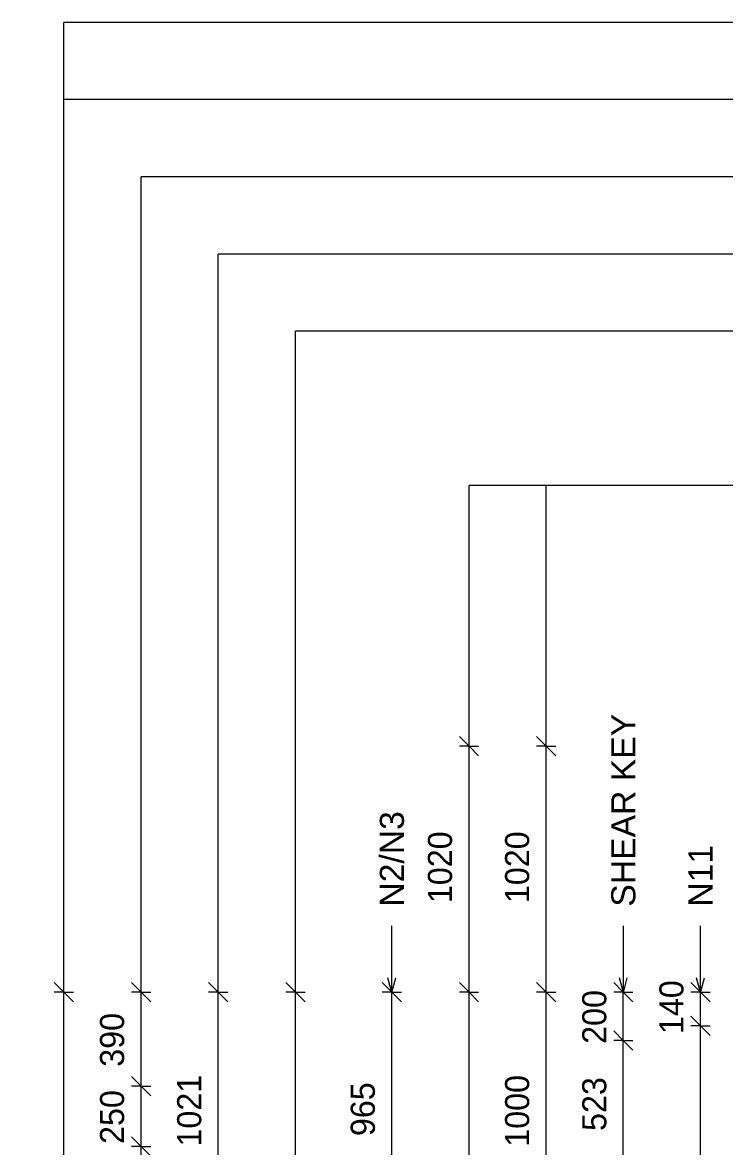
# Model space of a CAD drawing. Header units: millimetres. Extents: x -15811 to -4021, y -2230 to 7892.
# Drawn here: x -15811 to -12899, y 3060 to 7720 of the extents above; entities that cross this region are included whole.
import ezdxf

# ---------------------------------------------------------------- set-up
doc = ezdxf.new("R2010")
doc.units = ezdxf.units.MM
for name, color, linetype, lineweight in [('A-ANNO-DIMS', 211, 'Continuous', 9), ('A-ANNO-DIMS-40', 211, 'Continuous', 9), ('A-DETL-MBND', 5, 'Continuous', 18), ('G-ANNO-TEXT', 231, 'Continuous', 9)]:
    doc.layers.add(name, color=color, linetype=linetype, lineweight=lineweight)
doc.styles.add('Arial_1', font='arial.ttf', dxfattribs={"height": 100})
doc.styles.add('Nirmala UI Semilight', font='NirmalaS.ttf', dxfattribs={"height": 100})
doc.dimstyles.new('Arrow_Filled_-_2_5_NI_UI', dxfattribs={"dimscale": 304.8, "dimtxt": 104.736395, "dimasz": 0.262467, "dimexe": 0.131234, "dimexo": 0.0625, "dimgap": 0.131234, "dimtad": 1, "dimdec": 0, "dimzin": 0, "dimdsep": 46, "dimtxsty": 'Nirmala UI Semilight', "dimblk1": 'OBLIQUE', "dimblk2": 'OBLIQUE', "dimsah": 1, "dimcen": 0.09, "dimazin": 0, "dimtfac": 1, "dimtdec": 4, "dimtix": 1, "dimtmove": 0, "dimatfit": 3, "dimfxl": 0.131234, "dimfxlon": 1, "dimtvp": 1, "dimtolj": 1, "dimtzin": 0, "dimarcsym": 2})

# ---------------------------------------------------------------- blocks, each defined once
blk = doc.blocks.new('DIMBLOCK10-Elevation Front')
at = {"layer": 'A-ANNO-DIMS-40'}
for p, q in [((-12999, 3560), (-13039, 3600)), ((-12999, 3560), (-13039, 3560)), ((-12999, -1295), (-12999, 3560)), ((-12999, 3560), (-12959, 3520)), ((-12999, 3560), (-12959, 3560)), ((-12999, -1295), (-13039, -1255)), ((-12999, -1295), (-13039, -1295)), ((-12999, -1295), (-12959, -1335)), ((-12999, -1295), (-12959, -1295))]:
    blk.add_line(p, q, dxfattribs=at)
at = {"layer": 'A-ANNO-DIMS-40', "color": 0, "insert": (-13169.5, 639.3), "char_height": 100, "width": 1183.712, "attachment_point": 1, "rotation": 90, "line_spacing_factor": 1.142579, "style": 'Nirmala UI Semilight'}
blk.add_mtext('T8@200mmC/C', dxfattribs=at)
blk = doc.blocks.new('_Oblique')
at = {"color": 0, "linetype": 'ByBlock', "lineweight": -2}
blk.add_line((-0.5, -0.5), (0.5, 0.5), dxfattribs=at)
blk = doc.blocks.new('DIMBLOCK11-Elevation Front')
at = {"layer": 'A-ANNO-DIMS-40'}
for p, q in [((-12999, 3700), (-13039, 3740)), ((-12999, 3700), (-13039, 3700)), ((-12999, 3560), (-12999, 3700)), ((-12999, 3700), (-12959, 3660)), ((-12999, 3700), (-12959, 3700)), ((-12999, 3560), (-13039, 3600)), ((-12999, 3560), (-13039, 3560)), ((-12999, 3560), (-12959, 3520)), ((-12999, 3560), (-12959, 3560))]:
    blk.add_line(p, q, dxfattribs=at)
at = {"layer": 'A-ANNO-DIMS-40', "color": 0, "insert": (-13169.5, 3526.2), "char_height": 100, "width": 249.082, "attachment_point": 1, "rotation": 90, "line_spacing_factor": 1.142579, "style": 'Nirmala UI Semilight'}
blk.add_mtext('140', dxfattribs=at)
blk = doc.blocks.new('DIMBLOCK20-Elevation Front')
at = {"layer": 'A-ANNO-DIMS-40'}
for p, q in [((-13319, 3500), (-13359, 3540)), ((-13319, 3500), (-13359, 3500)), ((-13319, 2977.5), (-13319, 3500)), ((-13319, 3500), (-13279, 3460)), ((-13319, 3500), (-13279, 3500)), ((-13319, 2977.5), (-13359, 3017.5)), ((-13319, 2977.5), (-13359, 2977.5)), ((-13319, 2977.5), (-13279, 2937.5)), ((-13319, 2977.5), (-13279, 2977.5))]:
    blk.add_line(p, q, dxfattribs=at)
at = {"layer": 'A-ANNO-DIMS-40', "color": 0, "insert": (-13489.5, 3124.5), "char_height": 100, "width": 274.219, "attachment_point": 1, "rotation": 90, "line_spacing_factor": 1.142579, "style": 'Nirmala UI Semilight'}
blk.add_mtext('523', dxfattribs=at)
blk = doc.blocks.new('DIMBLOCK21-Elevation Front')
at = {"layer": 'A-ANNO-DIMS-40'}
for p, q in [((-13319, 3700), (-13359, 3740)), ((-13319, 3700), (-13359, 3700)), ((-13319, 3500), (-13319, 3700)), ((-13319, 3700), (-13279, 3660)), ((-13319, 3700), (-13279, 3700)), ((-13319, 3500), (-13359, 3540)), ((-13319, 3500), (-13359, 3500)), ((-13319, 3500), (-13279, 3460)), ((-13319, 3500), (-13279, 3500))]:
    blk.add_line(p, q, dxfattribs=at)
at = {"layer": 'A-ANNO-DIMS-40', "color": 0, "insert": (-13489.5, 3485.7), "char_height": 100, "width": 274.219, "attachment_point": 1, "rotation": 90, "line_spacing_factor": 1.142579, "style": 'Nirmala UI Semilight'}
blk.add_mtext('200', dxfattribs=at)
blk = doc.blocks.new('DIMBLOCK23-Elevation Front')
at = {"layer": 'A-ANNO-DIMS-40'}
for p, q in [((-13639, 3700), (-13679, 3740)), ((-13639, 3700), (-13679, 3700)), ((-13639, 2700), (-13639, 3700)), ((-13639, 3700), (-13599, 3660)), ((-13639, 3700), (-13599, 3700)), ((-13639, 2700), (-13679, 2740)), ((-13639, 2700), (-13679, 2700)), ((-13639, 2700), (-13599, 2660)), ((-13639, 2700), (-13599, 2700))]:
    blk.add_line(p, q, dxfattribs=at)
at = {"layer": 'A-ANNO-DIMS-40', "color": 0, "insert": (-13809.5, 3059.1), "char_height": 100, "width": 338.203, "attachment_point": 1, "rotation": 90, "line_spacing_factor": 1.142579, "style": 'Nirmala UI Semilight'}
blk.add_mtext('1000', dxfattribs=at)
blk = doc.blocks.new('DIMBLOCK24-Elevation Front')
at = {"layer": 'A-ANNO-DIMS-40'}
for p, q in [((-13639, 4720), (-13679, 4760)), ((-13639, 4720), (-13679, 4720)), ((-13639, 3700), (-13639, 4720)), ((-13639, 4720), (-13599, 4680)), ((-13639, 4720), (-13599, 4720)), ((-13639, 3700), (-13679, 3740)), ((-13639, 3700), (-13679, 3700)), ((-13639, 3700), (-13599, 3660)), ((-13639, 3700), (-13599, 3700))]:
    blk.add_line(p, q, dxfattribs=at)
at = {"layer": 'A-ANNO-DIMS-40', "color": 0, "insert": (-13809.5, 4069.1), "char_height": 100, "width": 338.203, "attachment_point": 1, "rotation": 90, "line_spacing_factor": 1.142579, "style": 'Nirmala UI Semilight'}
blk.add_mtext('1020', dxfattribs=at)
blk = doc.blocks.new('DIMBLOCK26-Elevation Front')
at = {"layer": 'A-ANNO-DIMS-40'}
for p, q in [((-13959, 3700), (-13999, 3740)), ((-13959, 3700), (-13999, 3700)), ((-13959, -1365), (-13959, 3700)), ((-13959, 3700), (-13919, 3660)), ((-13959, 3700), (-13919, 3700)), ((-13959, -1365), (-13999, -1325)), ((-13959, -1365), (-13999, -1365)), ((-13959, -1365), (-13919, -1405)), ((-13959, -1365), (-13919, -1365))]:
    blk.add_line(p, q, dxfattribs=at)
at = {"layer": 'A-ANNO-DIMS-40', "color": 0, "insert": (-14129.5, 1015.2), "char_height": 100, "width": 365.625, "attachment_point": 1, "rotation": 90, "line_spacing_factor": 1.142579, "style": 'Nirmala UI Semilight'}
blk.add_mtext('5065', dxfattribs=at)
blk = doc.blocks.new('DIMBLOCK27-Elevation Front')
at = {"layer": 'A-ANNO-DIMS-40'}
for p, q in [((-13959, 4720), (-13999, 4760)), ((-13959, 4720), (-13999, 4720)), ((-13959, 3700), (-13959, 4720)), ((-13959, 4720), (-13919, 4680)), ((-13959, 4720), (-13919, 4720)), ((-13959, 3700), (-13999, 3740)), ((-13959, 3700), (-13999, 3700)), ((-13959, 3700), (-13919, 3660)), ((-13959, 3700), (-13919, 3700))]:
    blk.add_line(p, q, dxfattribs=at)
at = {"layer": 'A-ANNO-DIMS-40', "color": 0, "insert": (-14129.5, 4069.1), "char_height": 100, "width": 338.203, "attachment_point": 1, "rotation": 90, "line_spacing_factor": 1.142579, "style": 'Nirmala UI Semilight'}
blk.add_mtext('1020', dxfattribs=at)
blk = doc.blocks.new('DIMBLOCK33-Elevation Front')
at = {"layer": 'A-ANNO-DIMS-40'}
for p, q in [((-14679, 3700), (-14719, 3740)), ((-14679, 3700), (-14719, 3700)), ((-14679, 686.3), (-14679, 3700)), ((-14679, 3700), (-14639, 3660)), ((-14679, 3700), (-14639, 3700)), ((-14679, 686.3), (-14719, 726.3)), ((-14679, 686.3), (-14719, 686.3)), ((-14679, 686.3), (-14639, 646.3)), ((-14679, 686.3), (-14639, 686.3))]:
    blk.add_line(p, q, dxfattribs=at)
at = {"layer": 'A-ANNO-DIMS-40', "color": 0, "insert": (-14849.5, 2051.3), "char_height": 100, "width": 340.488, "attachment_point": 1, "rotation": 90, "line_spacing_factor": 1.142579, "style": 'Nirmala UI Semilight'}
blk.add_mtext('3014', dxfattribs=at)
blk = doc.blocks.new('DIMBLOCK37-Elevation Front')
at = {"layer": 'A-ANNO-DIMS-40'}
for p, q in [((-14999, 3700), (-15039, 3740)), ((-14999, 3700), (-15039, 3700)), ((-14999, 2678.9), (-14999, 3700)), ((-14999, 3700), (-14959, 3660)), ((-14999, 3700), (-14959, 3700)), ((-14999, 2678.9), (-15039, 2718.9)), ((-14999, 2678.9), (-15039, 2678.9)), ((-14999, 2678.9), (-14959, 2638.9)), ((-14999, 2678.9), (-14959, 2678.9))]:
    blk.add_line(p, q, dxfattribs=at)
at = {"layer": 'A-ANNO-DIMS-40', "color": 0, "insert": (-15169.5, 3059.9), "char_height": 100, "width": 310.781, "attachment_point": 1, "rotation": 90, "line_spacing_factor": 1.142579, "style": 'Nirmala UI Semilight'}
blk.add_mtext('1021', dxfattribs=at)
blk = doc.blocks.new('DIMBLOCK42-Elevation Front')
at = {"layer": 'A-ANNO-DIMS-40'}
for p, q in [((-14279, 3700), (-14319, 3740)), ((-14279, 3700), (-14319, 3700)), ((-14279, 2735), (-14279, 3700)), ((-14279, 3700), (-14239, 3660)), ((-14279, 3700), (-14239, 3700)), ((-14279, 2735), (-14319, 2775)), ((-14279, 2735), (-14319, 2735)), ((-14279, 2735), (-14239, 2695)), ((-14279, 2735), (-14239, 2735))]:
    blk.add_line(p, q, dxfattribs=at)
at = {"layer": 'A-ANNO-DIMS-40', "color": 0, "insert": (-14449.5, 3103.2), "char_height": 100, "width": 274.219, "attachment_point": 1, "rotation": 90, "line_spacing_factor": 1.142579, "style": 'Nirmala UI Semilight'}
blk.add_mtext('965', dxfattribs=at)
blk = doc.blocks.new('DIMBLOCK43-Elevation Front')
at = {"layer": 'A-ANNO-DIMS-40'}
for p, q in [((-15319, 3060), (-15359, 3100)), ((-15319, 3060), (-15359, 3060)), ((-15319, -1395), (-15319, 3060)), ((-15319, 3060), (-15279, 3020)), ((-15319, 3060), (-15279, 3060)), ((-15319, -1395), (-15359, -1355)), ((-15319, -1395), (-15359, -1395)), ((-15319, -1395), (-15279, -1435)), ((-15319, -1395), (-15279, -1395))]:
    blk.add_line(p, q, dxfattribs=at)
at = {"layer": 'A-ANNO-DIMS-40', "color": 0, "insert": (-15489.5, 678.3), "char_height": 100, "width": 370.196, "attachment_point": 1, "rotation": 90, "line_spacing_factor": 1.142579, "style": 'Nirmala UI Semilight'}
blk.add_mtext('4455', dxfattribs=at)
blk = doc.blocks.new('DIMBLOCK44-Elevation Front')
at = {"layer": 'A-ANNO-DIMS-40'}
for p, q in [((-15319, 3310), (-15359, 3350)), ((-15319, 3310), (-15359, 3310)), ((-15319, 3060), (-15319, 3310)), ((-15319, 3310), (-15279, 3270)), ((-15319, 3310), (-15279, 3310)), ((-15319, 3060), (-15359, 3100)), ((-15319, 3060), (-15359, 3060)), ((-15319, 3060), (-15279, 3020)), ((-15319, 3060), (-15279, 3060))]:
    blk.add_line(p, q, dxfattribs=at)
at = {"layer": 'A-ANNO-DIMS-40', "color": 0, "insert": (-15489.5, 3070.7), "char_height": 100, "width": 274.219, "attachment_point": 1, "rotation": 90, "line_spacing_factor": 1.142579, "style": 'Nirmala UI Semilight'}
blk.add_mtext('250', dxfattribs=at)
blk = doc.blocks.new('DIMBLOCK45-Elevation Front')
at = {"layer": 'A-ANNO-DIMS-40'}
for p, q in [((-15319, 3700), (-15359, 3740)), ((-15319, 3700), (-15359, 3700)), ((-15319, 3310), (-15319, 3700)), ((-15319, 3700), (-15279, 3660)), ((-15319, 3700), (-15279, 3700)), ((-15319, 3310), (-15359, 3350)), ((-15319, 3310), (-15359, 3310)), ((-15319, 3310), (-15279, 3270)), ((-15319, 3310), (-15279, 3310))]:
    blk.add_line(p, q, dxfattribs=at)
at = {"layer": 'A-ANNO-DIMS-40', "color": 0, "insert": (-15489.5, 3390.7), "char_height": 100, "width": 274.219, "attachment_point": 1, "rotation": 90, "line_spacing_factor": 1.142579, "style": 'Nirmala UI Semilight'}
blk.add_mtext('390', dxfattribs=at)
blk = doc.blocks.new('DIMBLOCK46-Elevation Front')
at = {"layer": 'A-ANNO-DIMS-40'}
for p, q in [((-15639, 3700), (-15679, 3740)), ((-15639, 3700), (-15679, 3700)), ((-15639, -1395), (-15639, 3700)), ((-15639, 3700), (-15599, 3660)), ((-15639, 3700), (-15599, 3700)), ((-15639, -1395), (-15679, -1355)), ((-15639, -1395), (-15679, -1395)), ((-15639, -1395), (-15599, -1435)), ((-15639, -1395), (-15599, -1395))]:
    blk.add_line(p, q, dxfattribs=at)
at = {"layer": 'A-ANNO-DIMS-40', "color": 0, "insert": (-15809.5, 1000.2), "char_height": 100, "width": 365.625, "attachment_point": 1, "rotation": 90, "line_spacing_factor": 1.142579, "style": 'Nirmala UI Semilight'}
blk.add_mtext('5095', dxfattribs=at)

msp = doc.modelspace()

# ---------------------------------------------------------------- linework, layer by layer
at = {"layer": 'A-DETL-MBND'}
for p, q in [((-15639, 3700), (-15639, 7720)), ((-11947.9, 7720), (-15639, 7720)), ((-11947.9, 7400), (-15639, 7400)), ((-15319, 3700), (-15319, 7080)), ((-11947.9, 7080), (-15319, 7080)), ((-14999, 3700), (-14999, 6760)), ((-11947.9, 6760), (-14999, 6760)), ((-14679, 3700), (-14679, 6440)), ((-11947.9, 6440), (-14679, 6440)), ((-13959, 4720), (-13959, 5800)), ((-11947.9, 5800), (-13959, 5800)), ((-13639, 4720), (-13639, 5800))]:
    msp.add_line(p, q, dxfattribs=at)
at = {"layer": 'G-ANNO-TEXT', "color": 7}
for p, q in [((-14278.9, 3699.2), (-14278.9, 3974.3)), ((-13318.9, 3699.2), (-13318.9, 3974.3)), ((-12998.9, 3699.2), (-12998.9, 3974.3)), ((-14278.9, 3699.2), (-14295, 3759.2)), ((-14278.9, 3699.2), (-14262.9, 3759.2)), ((-13318.9, 3699.2), (-13335, 3759.2)), ((-13318.9, 3699.2), (-13302.9, 3759.2)), ((-12998.9, 3699.2), (-13015, 3759.2)), ((-12998.9, 3699.2), (-12982.9, 3759.2))]:
    msp.add_line(p, q, dxfattribs=at)

# ---------------------------------------------------------------- texts
at = {"layer": 'G-ANNO-TEXT', "color": 7, "char_height": 100, "attachment_point": 1, "rotation": 90, "style": 'Arial_1'}
for s, insert, width in [('SHEAR KEY', (-13368.9, 4054.3), 965.232), ('N2/N3', (-14328.9, 4054.3), 477.806), ('N11', (-13048.9, 4054.3), 307.848)]:
    msp.add_mtext(s, dxfattribs=dict(at, insert=insert, width=width))

# ---------------------------------------------------------------- dimensions: what is measured, and where the dimension line sits
at = {"layer": 'A-ANNO-DIMS'}
for base, p1, p2, override, picture, middle in [((-13959, 4720), (-13919, 3700), (-13919, 4720), {"dimpost": '<>', "dimfxl": 1020}, 'DIMBLOCK27-Elevation Front', (-14051, 4210)), ((-13639, 4720), (-13599, 3700), (-13599, 4720), {"dimpost": '<>', "dimfxl": 1020}, 'DIMBLOCK24-Elevation Front', (-13731, 4210)), ((-12999, 3700), (-12959, 3560), (-12959, 3700), {"dimpost": '<>', "dimfxl": 140}, 'DIMBLOCK11-Elevation Front', (-13091, 3630)), ((-15639, 3700), (-15599, -1395), (-15599, 3700), {"dimpost": '<>', "dimfxl": 5095}, 'DIMBLOCK46-Elevation Front', (-15730.7, 1152.5)), ((-15319, 3700), (-15279, 3310), (-15279, 3700), {"dimpost": '<>', "dimfxl": 390}, 'DIMBLOCK45-Elevation Front', (-15410.7, 3505)), ((-14999, 3700), (-14959, 2678.9), (-14959, 3700), {"dimpost": '<>', "dimfxl": 1021.123559}, 'DIMBLOCK37-Elevation Front', (-15091, 3189.4)), ((-14679, 3700), (-14639, 686.3), (-14639, 3700), {"dimpost": '<>', "dimfxl": 3013.701634}, 'DIMBLOCK33-Elevation Front', (-14771, 2193.1)), ((-14279, 3700), (-14239, 2735), (-14239, 3700), {"dimpost": '<>', "dimfxl": 965}, 'DIMBLOCK42-Elevation Front', (-14370.7, 3217.5)), ((-13959, 3700), (-13919, -1365), (-13919, 3700), {"dimpost": '<>', "dimfxl": 5065}, 'DIMBLOCK26-Elevation Front', (-14050.7, 1167.5)), ((-13639, 3700), (-13599, 2700), (-13599, 3700), {"dimpost": '<>', "dimfxl": 1000}, 'DIMBLOCK23-Elevation Front', (-13731, 3200)), ((-13319, 3700), (-13279, 3500), (-13279, 3700), {"dimpost": '<>', "dimfxl": 200}, 'DIMBLOCK21-Elevation Front', (-13410.7, 3600)), ((-13319.0294774, 3500), (-13279.0294774, 2977.5), (-13279.0294774, 3500), {"dimpost": '<>', "dimfxl": 522.5}, 'DIMBLOCK20-Elevation Front', (-13410.7031177, 3238.75)), ((-15319, 3310), (-15279, 3060), (-15279, 3310), {"dimpost": '<>', "dimfxl": 250}, 'DIMBLOCK44-Elevation Front', (-15410.7, 3185)), ((-15319, 3060), (-15279, -1395), (-15279, 3060), {"dimpost": '<>', "dimfxl": 4455}, 'DIMBLOCK43-Elevation Front', (-15409.9, 832.5))]:
    dim = msp.add_linear_dim(base=base, p1=p1, p2=p2, angle=90, dimstyle='Arrow_Filled_-_2_5_NI_UI', override=override, dxfattribs=at)
    dim.commit()
    dim.dimension.update_dxf_attribs({"geometry": picture, "text_midpoint": middle})
dim = msp.add_linear_dim(base=(-12999, 3560), p1=(-12959, -1295), p2=(-12959, 3560), angle=90, text='T8@200mmC/C', dimstyle='Arrow_Filled_-_2_5_NI_UI', override={"dimpost": '<>', "dimfxl": 4855}, dxfattribs=at)
dim.commit()
dim.dimension.update_dxf_attribs({"geometry": 'DIMBLOCK10-Elevation Front', "text_midpoint": (-13098.2, 1132.5)})

doc.saveas('drawing.dxf')
